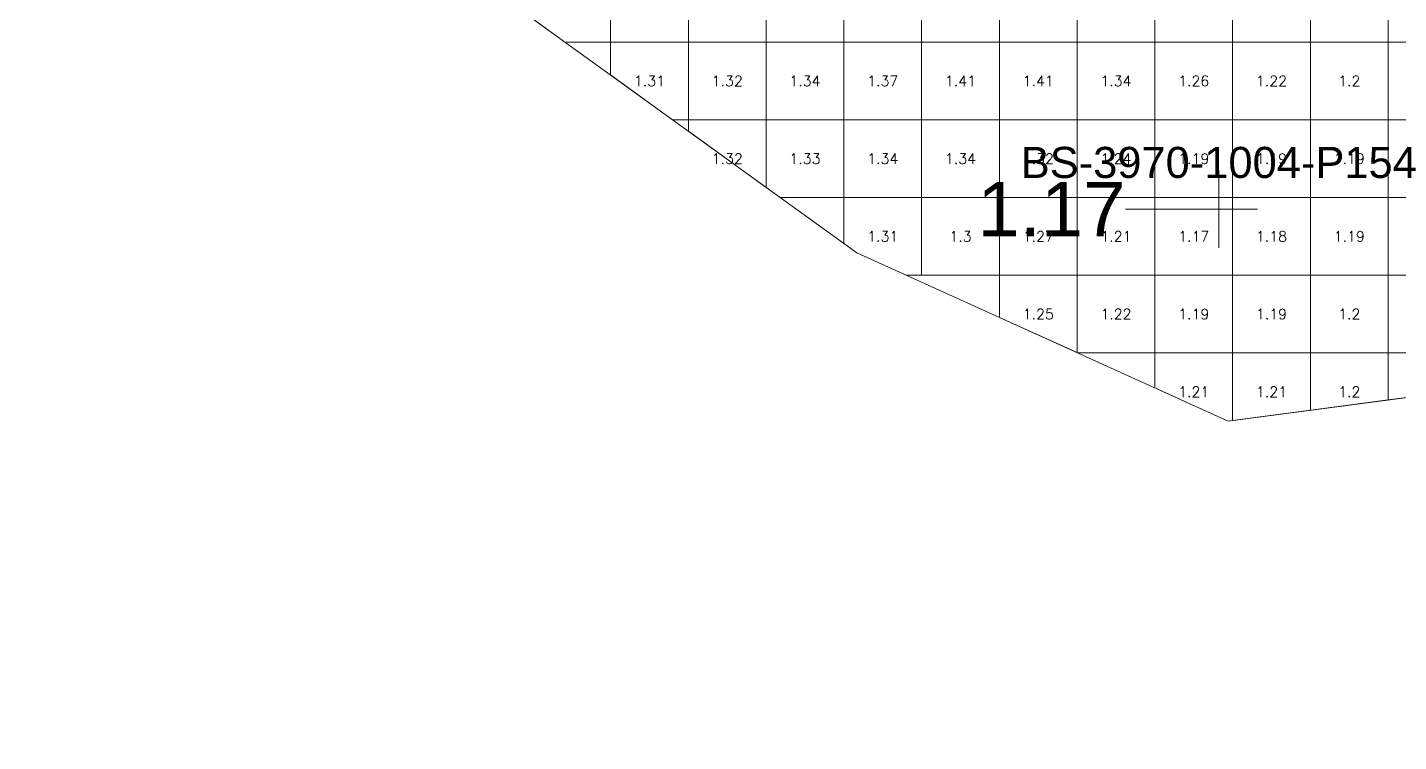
# Model space of a CAD drawing. Header units: inches. Extents: x 469759 to 470079, y 4349683 to 4349873.
# Drawn here: x 469845.48 to 469863.11, y 4349708.4 to 4349717.59 of the extents above; entities that cross this region are included whole.
import ezdxf
from ezdxf.enums import TextEntityAlignment as Align

# ---------------------------------------------------------------- set-up
doc = ezdxf.new("R2010")
doc.units = ezdxf.units.IN
doc.header["$MEASUREMENT"] = 0
for name, color, linetype, lineweight in [('点', 7, 'Continuous', 0), ('爆区方格网', 7, 'Continuous', 0), ('线条', 7, 'Continuous', 0), ('钻孔', 7, 'Continuous', 0)]:
    doc.layers.add(name, color=color, linetype=linetype, lineweight=lineweight)
doc.styles.add('3dmine_textStyle_1', font='txt.shx', dxfattribs={"height": 1, "bigfont": 'gbcbig.shx'})
doc.styles.add('3dmine_textStyle_2', font='arial.ttf', dxfattribs={"height": 1})

msp = doc.modelspace()

# ---------------------------------------------------------------- hatches: boundary and pattern name
at = {"layer": '钻孔', "linetype": 'Continuous', "lineweight": 0, "true_color": 0x0000ff, "extrusion": (0, 1, 0)}
msp.add_hatch(color=5, dxfattribs=at).paths.add_polyline_path([(-469861.8, 3959.88), (-469860.8, 3959.88), (-469860.8, 3969.88), (-469861.8, 3969.88)], flags=0)

# ---------------------------------------------------------------- linework, layer by layer
at = {"color": 5, "linetype": 'Continuous', "lineweight": 0}
msp.add_lwpolyline([(469881.832, 4349708.397), (469873.956, 4349710.541), (469868.207, 4349713.482), (469860.922, 4349712.521), (469856.143, 4349714.688), (469851.91, 4349717.746), (469847.05, 4349722.386), (469845.478, 4349726.059), (469847.774, 4349728.804), (469850.298, 4349726.225), (469855.469, 4349723.158), (469859.293, 4349720.49), (469867.304, 4349722.364), (469868.108, 4349719.891), (469870.688, 4349717.269), (469874.94, 4349716.167), (469880.538, 4349711.441), (469881.832, 4349708.397), (469881.832, 4349708.397)], dxfattribs=at)
at = {"layer": '点', "color": 138, "linetype": 'Continuous', "lineweight": 0, "true_color": 0x004c4c, "elevation": 3969.88}
for points in [[(469860.8, 4349714.75), (469860.8, 4349715.75)], [(469861.3, 4349715.25), (469860.3, 4349715.25)]]:
    msp.add_lwpolyline(points, dxfattribs=at)
at = {"layer": '爆区方格网', "color": 5, "linetype": 'Continuous', "lineweight": 0, "true_color": 0x0000ff, "elevation": 3969.32}
for points in [[(469852.978, 4349717.398), (469852.391, 4349717.398), (469851.978, 4349717.697), (469851.978, 4349718.398), (469852.978, 4349718.398), (469852.978, 4349717.398)], [(469853.978, 4349717.398), (469852.978, 4349717.398), (469852.978, 4349718.398), (469853.978, 4349718.398), (469853.978, 4349717.398)], [(469854.978, 4349717.398), (469853.978, 4349717.398), (469853.978, 4349718.398), (469854.978, 4349718.398), (469854.978, 4349717.398)], [(469855.978, 4349717.398), (469854.978, 4349717.398), (469854.978, 4349718.398), (469855.978, 4349718.398), (469855.978, 4349717.398)], [(469856.978, 4349717.398), (469855.978, 4349717.398), (469855.978, 4349718.398), (469856.978, 4349718.398), (469856.978, 4349717.398)], [(469857.978, 4349717.398), (469856.978, 4349717.398), (469856.978, 4349718.398), (469857.978, 4349718.398), (469857.978, 4349717.398)], [(469858.978, 4349717.398), (469857.978, 4349717.398), (469857.978, 4349718.398), (469858.978, 4349718.398), (469858.978, 4349717.398)], [(469859.978, 4349717.398), (469858.978, 4349717.398), (469858.978, 4349718.398), (469859.978, 4349718.398), (469859.978, 4349717.398)], [(469860.978, 4349717.398), (469859.978, 4349717.398), (469859.978, 4349718.398), (469860.978, 4349718.398), (469860.978, 4349717.398)], [(469861.978, 4349717.398), (469860.978, 4349717.398), (469860.978, 4349718.398), (469861.978, 4349718.398), (469861.978, 4349717.398)], [(469862.978, 4349717.398), (469861.978, 4349717.398), (469861.978, 4349718.398), (469862.978, 4349718.398), (469862.978, 4349717.398)], [(469853.978, 4349716.398), (469853.775, 4349716.398), (469852.978, 4349716.975), (469852.978, 4349717.398), (469853.978, 4349717.398), (469853.978, 4349716.398)], [(469854.978, 4349716.398), (469853.978, 4349716.398), (469853.978, 4349717.398), (469854.978, 4349717.398), (469854.978, 4349716.398)], [(469855.978, 4349716.398), (469854.978, 4349716.398), (469854.978, 4349717.398), (469855.978, 4349717.398), (469855.978, 4349716.398)], [(469856.978, 4349716.398), (469855.978, 4349716.398), (469855.978, 4349717.398), (469856.978, 4349717.398), (469856.978, 4349716.398)], [(469857.978, 4349716.398), (469856.978, 4349716.398), (469856.978, 4349717.398), (469857.978, 4349717.398), (469857.978, 4349716.398)], [(469858.978, 4349716.398), (469857.978, 4349716.398), (469857.978, 4349717.398), (469858.978, 4349717.398), (469858.978, 4349716.398)], [(469859.978, 4349716.398), (469858.978, 4349716.398), (469858.978, 4349717.398), (469859.978, 4349717.398), (469859.978, 4349716.398)], [(469860.978, 4349716.398), (469859.978, 4349716.398), (469859.978, 4349717.398), (469860.978, 4349717.398), (469860.978, 4349716.398)], [(469861.978, 4349716.398), (469860.978, 4349716.398), (469860.978, 4349717.398), (469861.978, 4349717.398), (469861.978, 4349716.398)], [(469862.978, 4349716.398), (469861.978, 4349716.398), (469861.978, 4349717.398), (469862.978, 4349717.398), (469862.978, 4349716.398)], [(469854.978, 4349715.529), (469853.978, 4349716.252), (469853.978, 4349716.398), (469854.978, 4349716.398), (469854.978, 4349715.529)], [(469855.978, 4349715.398), (469855.159, 4349715.398), (469854.978, 4349715.529), (469854.978, 4349716.398), (469855.978, 4349716.398), (469855.978, 4349715.398)], [(469856.978, 4349715.398), (469855.978, 4349715.398), (469855.978, 4349716.398), (469856.978, 4349716.398), (469856.978, 4349715.398)], [(469857.978, 4349715.398), (469856.978, 4349715.398), (469856.978, 4349716.398), (469857.978, 4349716.398), (469857.978, 4349715.398)], [(469858.978, 4349715.398), (469857.978, 4349715.398), (469857.978, 4349716.398), (469858.978, 4349716.398), (469858.978, 4349715.398)], [(469859.978, 4349715.398), (469858.978, 4349715.398), (469858.978, 4349716.398), (469859.978, 4349716.398), (469859.978, 4349715.398)], [(469860.978, 4349715.398), (469859.978, 4349715.398), (469859.978, 4349716.398), (469860.978, 4349716.398), (469860.978, 4349715.398)], [(469861.978, 4349715.398), (469860.978, 4349715.398), (469860.978, 4349716.398), (469861.978, 4349716.398), (469861.978, 4349715.398)], [(469862.978, 4349715.398), (469861.978, 4349715.398), (469861.978, 4349716.398), (469862.978, 4349716.398), (469862.978, 4349715.398)], [(469863.978, 4349715.398), (469862.978, 4349715.398), (469862.978, 4349716.398), (469863.978, 4349716.398), (469863.978, 4349715.398)], [(469856.978, 4349714.398), (469856.78, 4349714.398), (469856.143, 4349714.688), (469855.978, 4349714.807), (469855.978, 4349715.398), (469856.978, 4349715.398), (469856.978, 4349714.398)], [(469857.978, 4349714.398), (469856.978, 4349714.398), (469856.978, 4349715.398), (469857.978, 4349715.398), (469857.978, 4349714.398)], [(469858.978, 4349714.398), (469857.978, 4349714.398), (469857.978, 4349715.398), (469858.978, 4349715.398), (469858.978, 4349714.398)], [(469859.978, 4349714.398), (469858.978, 4349714.398), (469858.978, 4349715.398), (469859.978, 4349715.398), (469859.978, 4349714.398)], [(469860.978, 4349714.398), (469859.978, 4349714.398), (469859.978, 4349715.398), (469860.978, 4349715.398), (469860.978, 4349714.398)], [(469861.978, 4349714.398), (469860.978, 4349714.398), (469860.978, 4349715.398), (469861.978, 4349715.398), (469861.978, 4349714.398)], [(469862.978, 4349714.398), (469861.978, 4349714.398), (469861.978, 4349715.398), (469862.978, 4349715.398), (469862.978, 4349714.398)], [(469863.978, 4349714.398), (469862.978, 4349714.398), (469862.978, 4349715.398), (469863.978, 4349715.398), (469863.978, 4349714.398)], [(469858.978, 4349713.403), (469857.978, 4349713.856), (469857.978, 4349714.398), (469858.978, 4349714.398), (469858.978, 4349713.403)], [(469859.978, 4349713.398), (469858.987, 4349713.398), (469858.978, 4349713.403), (469858.978, 4349714.398), (469859.978, 4349714.398), (469859.978, 4349713.398)], [(469860.978, 4349713.398), (469859.978, 4349713.398), (469859.978, 4349714.398), (469860.978, 4349714.398), (469860.978, 4349713.398)], [(469861.978, 4349713.398), (469860.978, 4349713.398), (469860.978, 4349714.398), (469861.978, 4349714.398), (469861.978, 4349713.398)], [(469862.978, 4349713.398), (469861.978, 4349713.398), (469861.978, 4349714.398), (469862.978, 4349714.398), (469862.978, 4349713.398)], [(469863.978, 4349713.398), (469862.978, 4349713.398), (469862.978, 4349714.398), (469863.978, 4349714.398), (469863.978, 4349713.398)], [(469860.978, 4349712.529), (469860.922, 4349712.521), (469859.978, 4349712.949), (469859.978, 4349713.398), (469860.978, 4349713.398), (469860.978, 4349712.529)], [(469861.978, 4349712.661), (469860.978, 4349712.529), (469860.978, 4349713.398), (469861.978, 4349713.398), (469861.978, 4349712.661)], [(469862.978, 4349712.793), (469861.978, 4349712.661), (469861.978, 4349713.398), (469862.978, 4349713.398), (469862.978, 4349712.793)], [(469863.978, 4349712.925), (469862.978, 4349712.793), (469862.978, 4349713.398), (469863.978, 4349713.398), (469863.978, 4349712.925)]]:
    msp.add_lwpolyline(points, dxfattribs=at)
at = {"layer": '爆区方格网', "color": 5, "linetype": 'Continuous', "lineweight": 0, "elevation": 3969.32}
for points in [[(469863.978, 4349717.398), (469862.978, 4349717.398), (469862.978, 4349718.398), (469863.978, 4349718.398), (469863.978, 4349717.398)], [(469863.978, 4349716.398), (469862.978, 4349716.398), (469862.978, 4349717.398), (469863.978, 4349717.398), (469863.978, 4349716.398)]]:
    msp.add_lwpolyline(points, dxfattribs=at)
at = {"layer": '线条', "color": 138, "linetype": 'Continuous', "lineweight": 0, "true_color": 0x004c4c, "elevation": 3969.88}
msp.add_lwpolyline([(469860.8, 4349715.25), (469860.8, 4349715.25), (469860.8, 4349715.25)], dxfattribs=at)
at = {"layer": '钻孔', "color": 5, "linetype": 'Continuous', "lineweight": 0, "true_color": 0x0000ff}
for elevation in [3969.88, 3959.88]:
    msp.add_lwpolyline([(469860.8, 4349715.25), (469859.6, 4349715.25)], dxfattribs=dict(at, elevation=elevation))

# ---------------------------------------------------------------- texts
at = {"color": 5, "linetype": 'Continuous', "lineweight": 0, "true_color": 0x0000ff, "style": '3dmine_textStyle_1'}
for s, p in [('1.31', (469853.478, 4349716.898, 3969.32)), ('1.32', (469854.478, 4349716.898, 3969.32)), ('1.34', (469855.478, 4349716.898, 3969.32)), ('1.37', (469856.478, 4349716.898, 3969.32)), ('1.41', (469857.478, 4349716.898, 3969.32)), ('1.41', (469858.478, 4349716.898, 3969.32)), ('1.34', (469859.478, 4349716.898, 3969.32)), ('1.26', (469860.478, 4349716.898, 3969.32)), ('1.22', (469861.478, 4349716.898, 3969.32)), ('1.2', (469862.478, 4349716.898, 3969.32)), ('1.32', (469854.478, 4349715.898, 3969.32)), ('1.33', (469855.478, 4349715.898, 3969.32)), ('1.34', (469856.478, 4349715.898, 3969.32)), ('1.34', (469857.478, 4349715.898, 3969.32)), ('1.32', (469858.478, 4349715.898, 3969.32)), ('1.24', (469859.478, 4349715.898, 3969.32)), ('1.19', (469860.478, 4349715.898, 3969.32)), ('1.19', (469861.478, 4349715.898, 3969.32)), ('1.19', (469862.478, 4349715.898, 3969.32)), ('1.31', (469856.478, 4349714.898, 3969.32)), ('1.3', (469857.478, 4349714.898, 3969.32)), ('1.27', (469858.478, 4349714.898, 3969.32)), ('1.21', (469859.478, 4349714.898, 3969.32)), ('1.17', (469860.478, 4349714.898, 3969.32)), ('1.18', (469861.478, 4349714.898, 3969.32)), ('1.19', (469862.478, 4349714.898, 3969.32)), ('1.25', (469858.478, 4349713.898, 3969.32)), ('1.22', (469859.478, 4349713.898, 3969.32)), ('1.19', (469860.478, 4349713.898, 3969.32)), ('1.19', (469861.478, 4349713.898, 3969.32)), ('1.2', (469862.478, 4349713.898, 3969.32)), ('1.21', (469860.478, 4349712.898, 3969.32)), ('1.21', (469861.478, 4349712.898, 3969.32)), ('1.2', (469862.478, 4349712.898, 3969.32))]:
    msp.add_text(s, height=0.1333, dxfattribs=at).set_placement(p, align=Align.MIDDLE_CENTER)
at = {"layer": '钻孔', "color": 138, "linetype": 'Continuous', "lineweight": 0, "true_color": 0x004c4c, "style": '3dmine_textStyle_2'}
msp.add_text('BS-3970-1004-P154', height=0.4, dxfattribs=at).set_placement((469860.8, 4349715.65, 3969.88), align=Align.CENTER)
at = {"layer": '钻孔', "color": 5, "linetype": 'Continuous', "lineweight": 0, "true_color": 0x0000ff, "style": '3dmine_textStyle_2'}
msp.add_text('1.17', height=0.7, dxfattribs=at).set_placement((469859.6, 4349715.25, 3964.88), align=Align.MIDDLE_RIGHT)

doc.saveas('drawing.dxf')
